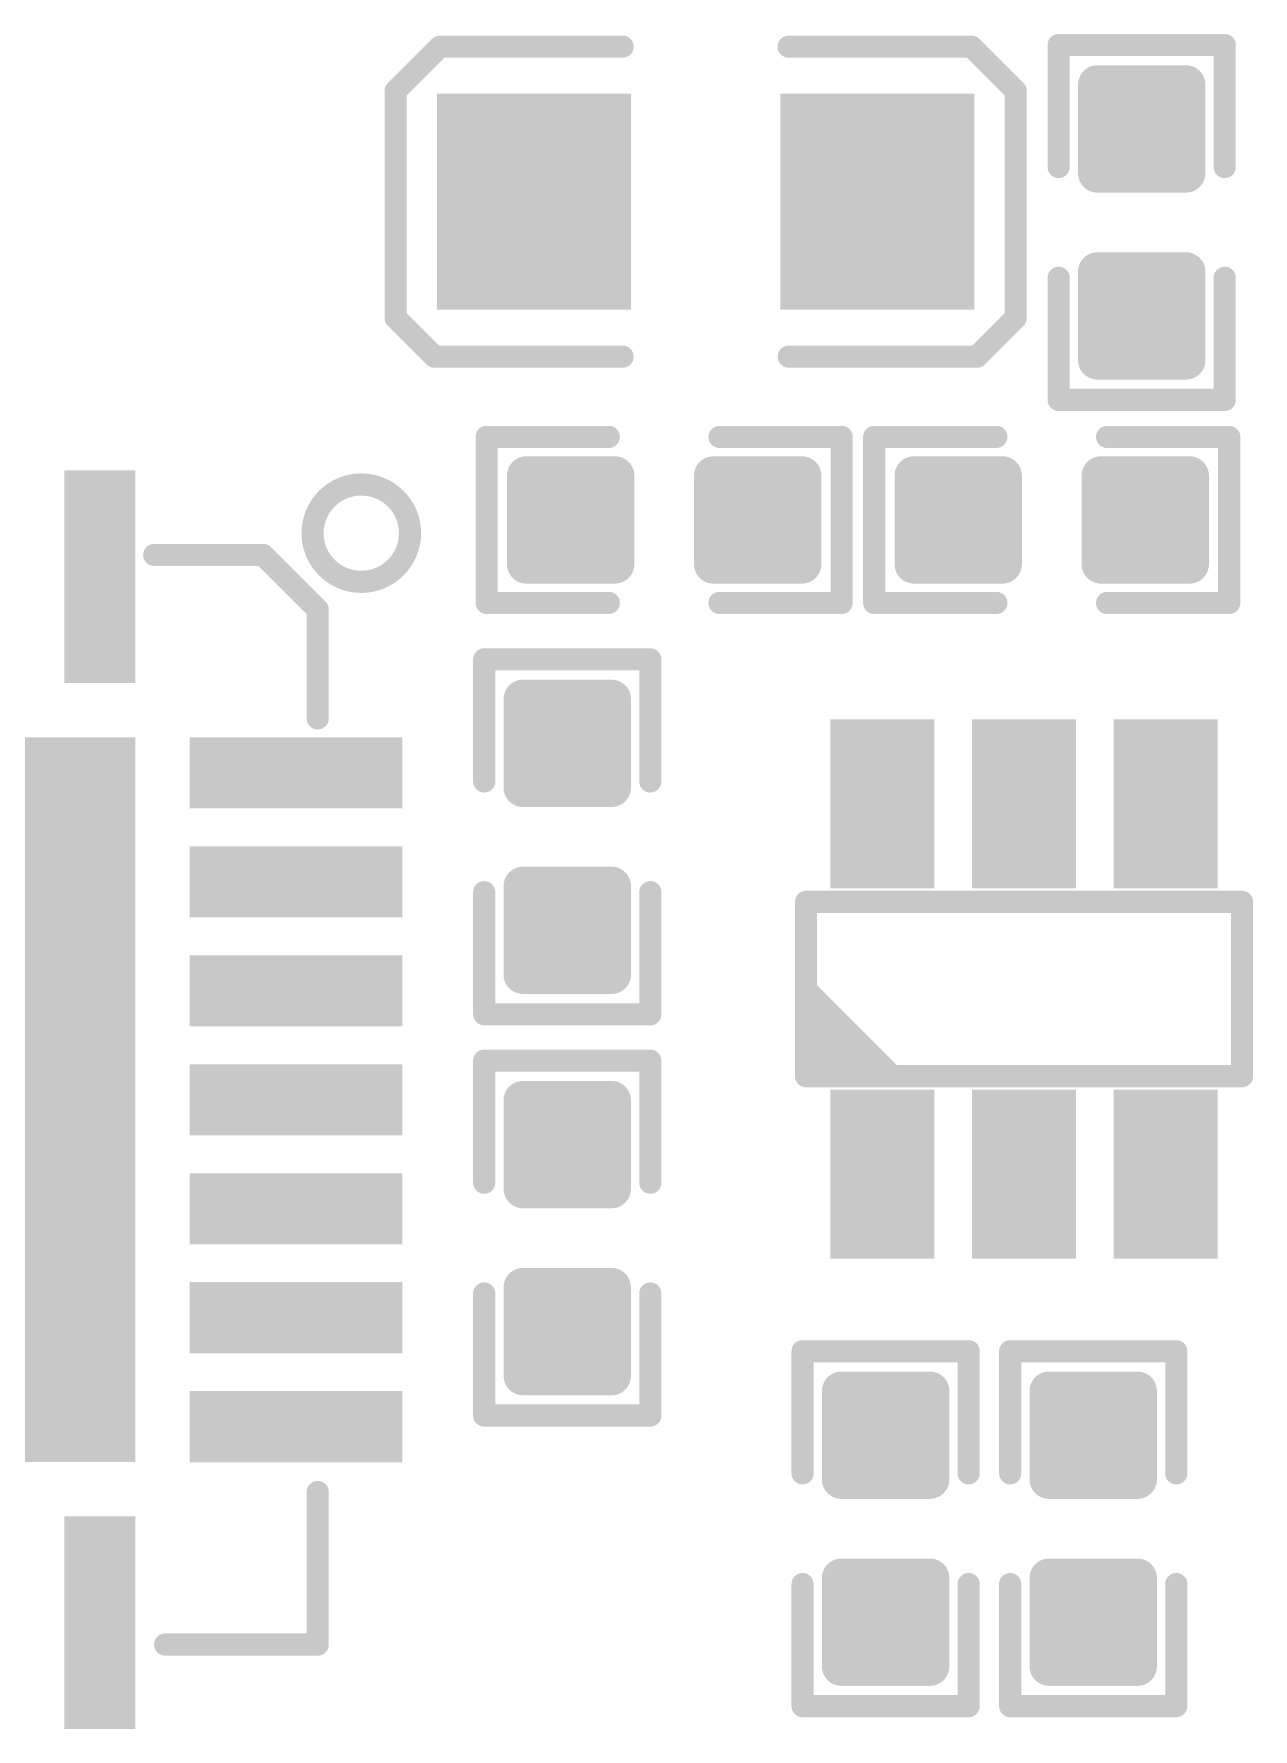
# Model space of a CAD drawing. Extents: x 17.6 to 58.9, y 21.2 to 90.7.
# Drawn here: x 41.62 to 47.22, y 42.77 to 50.55 of the extents above; entities that cross this region are included whole.
import ezdxf

# ---------------------------------------------------------------- set-up
doc = ezdxf.new("R2010")
doc.units = 0
doc.header["$MEASUREMENT"] = 0
doc.layers.get('0').update_dxf_attribs({"linetype": 'CONTINUOUS'})
doc.layers.add('SILKTOP_PHO', color=251, linetype='CONTINUOUS')

# ---------------------------------------------------------------- blocks, each defined once
blk = doc.blocks.new('ROUND_33')
at = {"const_width": 0.0508}
blk.add_lwpolyline([(-0.0254, 0, 1), (0.0254, 0, 1)], format="xyb", close=True, dxfattribs=at)
blk = doc.blocks.new('RECTANGLE_198')
blk.add_solid([(0.4445, 0.4953), (0.4445, -0.4953), (-0.4445, 0.4953), (-0.4445, -0.4953)])
blk = doc.blocks.new('RECTANGLE_200')
blk.add_solid([(0.163068, 0.48806), (0.163068, -0.48806), (-0.163068, 0.48806), (-0.163068, -0.48806)])
blk = doc.blocks.new('RECTANGLE_201')
blk.add_solid([(0.48806, 0.163068), (0.48806, -0.163068), (-0.48806, 0.163068), (-0.48806, -0.163068)])
blk = doc.blocks.new('SQUARE_202')
blk.add_solid([(1.663064, 1.663064), (1.663064, -1.663064), (-1.663064, 1.663064), (-1.663064, -1.663064)])
blk = doc.blocks.new('RECTANGLE_249')
blk.add_solid([(0.238124, 0.388112), (0.238124, -0.388112), (-0.238124, 0.388112), (-0.238124, -0.388112)])
blk = doc.blocks.new('ROUND_158')
at = {"const_width": 0.0889}
blk.add_lwpolyline([(-0.04445, 0, 1), (0.04445, 0, 1)], format="xyb", close=True, dxfattribs=at)

msp = doc.modelspace()

# ---------------------------------------------------------------- linework, layer by layer
at = {"const_width": 0.1778}
for points in [[(46.50105, 49.914556), (46.50105, 50.320956)], [(46.50105, 50.320956), (46.90745, 50.320956)], [(46.5582, 49.914556), (46.5582, 50.320956)], [(46.736, 49.914556), (46.736, 50.320956)], [(46.90745, 50.320956), (46.90745, 49.914556)], [(46.50105, 50.292), (46.90745, 50.292)], [(46.50105, 50.1142), (46.90745, 50.1142)], [(46.50105, 49.9364), (46.90745, 49.9364)], [(46.90745, 49.914556), (46.50105, 49.914556)], [(46.50105, 49.056544), (46.50105, 49.462944)], [(46.50105, 49.462944), (46.90745, 49.462944)], [(46.50105, 49.403), (46.90745, 49.403)], [(46.5582, 49.056544), (46.5582, 49.462944)], [(46.736, 49.056544), (46.736, 49.462944)], [(46.90745, 49.462944), (46.90745, 49.056544)], [(46.50105, 49.2252), (46.90745, 49.2252)], [(46.90745, 49.056544), (46.50105, 49.056544)], [(43.881294, 48.1203), (43.881294, 48.5267)], [(43.881294, 48.5267), (44.287694, 48.5267)], [(43.881294, 48.514), (44.287694, 48.514)], [(43.8912, 48.1203), (43.8912, 48.5267)], [(44.069, 48.1203), (44.069, 48.5267)], [(44.2468, 48.1203), (44.2468, 48.5267)], [(44.287694, 48.5267), (44.287694, 48.1203)], [(44.739306, 48.1203), (44.739306, 48.5267)], [(44.739306, 48.5267), (45.145706, 48.5267)], [(44.739306, 48.514), (45.145706, 48.514)], [(44.7802, 48.1203), (44.7802, 48.5267)], [(44.958, 48.1203), (44.958, 48.5267)], [(45.1358, 48.1203), (45.1358, 48.5267)], [(45.145706, 48.5267), (45.145706, 48.1203)], [(45.659294, 48.1203), (45.659294, 48.5267)], [(45.659294, 48.5267), (46.065694, 48.5267)], [(45.659294, 48.514), (46.065694, 48.514)], [(45.6692, 48.1203), (45.6692, 48.5267)], [(45.847, 48.1203), (45.847, 48.5267)], [(46.0248, 48.1203), (46.0248, 48.5267)], [(46.065694, 48.5267), (46.065694, 48.1203)], [(46.517306, 48.1203), (46.517306, 48.5267)], [(46.517306, 48.5267), (46.923706, 48.5267)], [(46.517306, 48.514), (46.923706, 48.514)], [(46.5582, 48.1203), (46.5582, 48.5267)], [(46.736, 48.1203), (46.736, 48.5267)], [(46.9138, 48.1203), (46.9138, 48.5267)], [(46.923706, 48.5267), (46.923706, 48.1203)], [(43.881294, 48.3362), (44.287694, 48.3362)], [(44.739306, 48.3362), (45.145706, 48.3362)], [(45.659294, 48.3362), (46.065694, 48.3362)], [(46.517306, 48.3362), (46.923706, 48.3362)], [(43.881294, 48.1584), (44.287694, 48.1584)], [(44.739306, 48.1584), (45.145706, 48.1584)], [(45.659294, 48.1584), (46.065694, 48.1584)], [(46.517306, 48.1584), (46.923706, 48.1584)], [(44.287694, 48.1203), (43.881294, 48.1203)], [(45.145706, 48.1203), (44.739306, 48.1203)], [(46.065694, 48.1203), (45.659294, 48.1203)], [(46.923706, 48.1203), (46.517306, 48.1203)], [(43.8658, 47.095156), (43.8658, 47.501556)], [(43.8658, 47.501556), (44.2722, 47.501556)], [(43.8658, 47.4472), (44.2722, 47.4472)], [(43.8912, 47.095156), (43.8912, 47.501556)], [(44.069, 47.095156), (44.069, 47.501556)], [(44.2468, 47.095156), (44.2468, 47.501556)], [(44.2722, 47.501556), (44.2722, 47.095156)], [(43.8658, 47.2694), (44.2722, 47.2694)], [(44.2722, 47.095156), (43.8658, 47.095156)], [(43.8658, 46.237144), (43.8658, 46.643544)], [(43.8658, 46.643544), (44.2722, 46.643544)], [(43.8912, 46.237144), (43.8912, 46.643544)], [(44.069, 46.237144), (44.069, 46.643544)], [(44.2468, 46.237144), (44.2468, 46.643544)], [(44.2722, 46.643544), (44.2722, 46.237144)], [(43.8658, 46.5582), (44.2722, 46.5582)], [(43.8658, 46.3804), (44.2722, 46.3804)], [(44.2722, 46.237144), (43.8658, 46.237144)], [(43.8658, 45.253656), (43.8658, 45.660056)], [(43.8658, 45.660056), (44.2722, 45.660056)], [(43.8912, 45.253656), (43.8912, 45.660056)], [(44.069, 45.253656), (44.069, 45.660056)], [(44.2468, 45.253656), (44.2468, 45.660056)], [(44.2722, 45.660056), (44.2722, 45.253656)], [(43.8658, 45.4914), (44.2722, 45.4914)], [(43.8658, 45.3136), (44.2722, 45.3136)], [(44.2722, 45.253656), (43.8658, 45.253656)], [(43.8658, 44.395644), (43.8658, 44.802044)], [(43.8658, 44.802044), (44.2722, 44.802044)], [(43.8912, 44.395644), (43.8912, 44.802044)], [(44.069, 44.395644), (44.069, 44.802044)], [(44.2468, 44.395644), (44.2468, 44.802044)], [(44.2722, 44.802044), (44.2722, 44.395644)], [(43.8658, 44.7802), (44.2722, 44.7802)], [(43.8658, 44.6024), (44.2722, 44.6024)], [(43.8658, 44.4246), (44.2722, 44.4246)], [(44.2722, 44.395644), (43.8658, 44.395644)], [(45.3263, 43.920156), (45.3263, 44.326556)], [(45.3263, 44.326556), (45.7327, 44.326556)], [(45.4914, 43.920156), (45.4914, 44.326556)], [(45.6692, 43.920156), (45.6692, 44.326556)], [(45.7327, 44.326556), (45.7327, 43.920156)], [(46.2788, 43.920156), (46.2788, 44.326556)], [(46.2788, 44.326556), (46.6852, 44.326556)], [(46.3804, 43.920156), (46.3804, 44.326556)], [(46.5582, 43.920156), (46.5582, 44.326556)], [(46.6852, 44.326556), (46.6852, 43.920156)], [(45.3263, 44.2468), (45.7327, 44.2468)], [(46.2788, 44.2468), (46.6852, 44.2468)], [(45.3263, 44.069), (45.7327, 44.069)], [(46.2788, 44.069), (46.6852, 44.069)], [(45.7327, 43.920156), (45.3263, 43.920156)], [(46.6852, 43.920156), (46.2788, 43.920156)], [(45.3263, 43.062144), (45.3263, 43.468544)], [(45.3263, 43.468544), (45.7327, 43.468544)], [(45.4914, 43.062144), (45.4914, 43.468544)], [(45.6692, 43.062144), (45.6692, 43.468544)], [(45.7327, 43.468544), (45.7327, 43.062144)], [(46.2788, 43.062144), (46.2788, 43.468544)], [(46.2788, 43.468544), (46.6852, 43.468544)], [(46.3804, 43.062144), (46.3804, 43.468544)], [(46.5582, 43.062144), (46.5582, 43.468544)], [(46.6852, 43.468544), (46.6852, 43.062144)], [(45.3263, 43.3578), (45.7327, 43.3578)], [(46.2788, 43.3578), (46.6852, 43.3578)], [(45.3263, 43.18), (45.7327, 43.18)], [(46.2788, 43.18), (46.6852, 43.18)], [(45.7327, 43.062144), (45.3263, 43.062144)], [(46.6852, 43.062144), (46.2788, 43.062144)]]:
    msp.add_lwpolyline(points, dxfattribs=at)
at = {"layer": 'SILKTOP_PHO', "const_width": 0.1016}
for points in [[(43.2816, 50.292), (43.4848, 50.4952)], [(43.4848, 50.4952), (44.323, 50.4952)], [(45.9232, 50.4952), (45.085, 50.4952)], [(46.1264, 50.292), (45.9232, 50.4952)], [(47.08525, 50.503074), (46.32325, 50.503074)], [(46.32325, 50.503074), (46.32325, 49.94275)], [(47.08525, 49.94275), (47.08525, 50.503074)], [(43.2816, 49.2506), (43.2816, 50.292)], [(46.1264, 49.2506), (46.1264, 50.292)], [(46.32325, 48.874426), (46.32325, 49.43475)], [(47.08525, 49.43475), (47.08525, 48.874426)], [(43.4594, 49.0728), (43.2816, 49.2506)], [(45.9486, 49.0728), (46.1264, 49.2506)], [(44.323, 49.0728), (43.4594, 49.0728)], [(45.085, 49.0728), (45.9486, 49.0728)], [(47.08525, 48.874426), (46.32325, 48.874426)], [(43.699176, 47.9425), (43.699176, 48.7045)], [(43.699176, 48.7045), (44.2595, 48.7045)], [(45.327824, 48.7045), (44.7675, 48.7045)], [(45.327824, 47.9425), (45.327824, 48.7045)], [(45.477176, 47.9425), (45.477176, 48.7045)], [(45.477176, 48.7045), (46.0375, 48.7045)], [(47.105824, 48.7045), (46.5455, 48.7045)], [(47.105824, 47.9425), (47.105824, 48.7045)], [(42.674032, 48.162972), (42.17416, 48.162972)], [(42.924222, 47.912782), (42.674032, 48.162972)], [(42.924222, 47.41291), (42.924222, 47.912782)], [(44.2595, 47.9425), (43.699176, 47.9425)], [(44.7675, 47.9425), (45.327824, 47.9425)], [(46.0375, 47.9425), (45.477176, 47.9425)], [(46.5455, 47.9425), (47.105824, 47.9425)], [(43.688, 47.12335), (43.688, 47.683674)], [(43.688, 47.683674), (44.45, 47.683674)], [(44.45, 47.683674), (44.45, 47.12335)], [(43.688, 46.61535), (43.688, 46.055026)], [(44.45, 46.055026), (44.45, 46.61535)], [(47.164498, 46.5709), (45.164502, 46.5709)], [(45.164502, 46.5709), (45.164502, 45.7708)], [(47.164498, 45.7708), (47.164498, 46.5709)], [(45.555408, 45.775626), (45.172884, 46.15815)], [(43.688, 46.055026), (44.45, 46.055026)], [(45.458634, 45.775118), (45.173646, 46.060106)], [(45.310806, 45.788072), (45.188124, 45.911008)], [(44.45, 45.842174), (43.688, 45.842174)], [(43.688, 45.842174), (43.688, 45.28185)], [(44.45, 45.28185), (44.45, 45.842174)], [(45.164502, 45.7708), (47.164498, 45.7708)], [(43.688, 44.213526), (43.688, 44.77385)], [(44.45, 44.77385), (44.45, 44.213526)], [(45.9105, 44.508674), (45.1485, 44.508674)], [(45.1485, 44.508674), (45.1485, 43.94835)], [(45.9105, 43.94835), (45.9105, 44.508674)], [(46.101, 43.94835), (46.101, 44.508674)], [(46.101, 44.508674), (46.863, 44.508674)], [(46.863, 44.508674), (46.863, 43.94835)], [(44.45, 44.213526), (43.688, 44.213526)], [(42.924222, 43.162728), (42.924222, 43.862752)], [(45.1485, 42.880026), (45.1485, 43.44035)], [(45.9105, 43.44035), (45.9105, 42.880026)], [(46.101, 43.44035), (46.101, 42.880026)], [(46.863, 42.880026), (46.863, 43.44035)], [(42.224198, 43.162728), (42.924222, 43.162728)], [(45.9105, 42.880026), (45.1485, 42.880026)], [(46.101, 42.880026), (46.863, 42.880026)]]:
    msp.add_lwpolyline(points, dxfattribs=at)
msp.add_lwpolyline([(42.9006, 48.262794, 1), (43.34764, 48.262794, 1)], format="xyb", close=True, dxfattribs=at)

# ---------------------------------------------------------------- block references
for name, p in [('ROUND_158', (46.50105, 50.320956)), ('ROUND_158', (46.5582, 50.320956)), ('ROUND_158', (46.736, 50.320956)), ('ROUND_158', (46.90745, 50.320956)), ('ROUND_158', (46.50105, 50.292)), ('ROUND_158', (46.90745, 50.292)), ('RECTANGLE_198', (43.9166, 49.784)), ('RECTANGLE_198', (45.4914, 49.784)), ('ROUND_158', (46.50105, 50.1142)), ('ROUND_158', (46.90745, 50.1142)), ('ROUND_158', (46.50105, 49.9364)), ('ROUND_158', (46.90745, 49.9364)), ('ROUND_158', (46.50105, 49.914556)), ('ROUND_158', (46.50105, 49.914556)), ('ROUND_158', (46.5582, 49.914556)), ('ROUND_158', (46.736, 49.914556)), ('ROUND_158', (46.90745, 49.914556)), ('ROUND_158', (46.50105, 49.462944)), ('ROUND_158', (46.50105, 49.403)), ('ROUND_158', (46.5582, 49.462944)), ('ROUND_158', (46.736, 49.462944)), ('ROUND_158', (46.90745, 49.462944)), ('ROUND_158', (46.90745, 49.403)), ('ROUND_158', (46.50105, 49.2252)), ('ROUND_158', (46.90745, 49.2252)), ('ROUND_158', (46.50105, 49.056544)), ('ROUND_158', (46.50105, 49.056544)), ('ROUND_158', (46.5582, 49.056544)), ('ROUND_158', (46.736, 49.056544)), ('ROUND_158', (46.90745, 49.056544)), ('RECTANGLE_200', (41.924224, 48.062896)), ('ROUND_158', (43.881294, 48.5267)), ('ROUND_158', (43.881294, 48.514)), ('ROUND_158', (43.8912, 48.5267)), ('ROUND_158', (44.069, 48.5267)), ('ROUND_158', (44.2468, 48.5267)), ('ROUND_158', (44.287694, 48.5267)), ('ROUND_158', (44.287694, 48.514)), ('ROUND_158', (44.739306, 48.5267)), ('ROUND_158', (44.739306, 48.514)), ('ROUND_158', (44.7802, 48.5267)), ('ROUND_158', (44.958, 48.5267)), ('ROUND_158', (45.1358, 48.5267)), ('ROUND_158', (45.145706, 48.5267)), ('ROUND_158', (45.145706, 48.514)), ('ROUND_158', (45.659294, 48.5267)), ('ROUND_158', (45.659294, 48.514)), ('ROUND_158', (45.6692, 48.5267)), ('ROUND_158', (45.847, 48.5267)), ('ROUND_158', (46.0248, 48.5267)), ('ROUND_158', (46.065694, 48.5267)), ('ROUND_158', (46.065694, 48.514)), ('ROUND_158', (46.517306, 48.5267)), ('ROUND_158', (46.517306, 48.514)), ('ROUND_158', (46.5582, 48.5267)), ('ROUND_158', (46.736, 48.5267)), ('ROUND_158', (46.9138, 48.5267)), ('ROUND_158', (46.923706, 48.5267)), ('ROUND_158', (46.923706, 48.514)), ('ROUND_158', (43.881294, 48.3362)), ('ROUND_158', (44.287694, 48.3362)), ('ROUND_158', (44.739306, 48.3362)), ('ROUND_158', (45.145706, 48.3362)), ('ROUND_158', (45.659294, 48.3362)), ('ROUND_158', (46.065694, 48.3362)), ('ROUND_158', (46.517306, 48.3362)), ('ROUND_158', (46.923706, 48.3362)), ('ROUND_158', (43.881294, 48.1584)), ('ROUND_158', (44.287694, 48.1584)), ('ROUND_158', (44.739306, 48.1584)), ('ROUND_158', (45.145706, 48.1584)), ('ROUND_158', (45.659294, 48.1584)), ('ROUND_158', (46.065694, 48.1584)), ('ROUND_158', (46.517306, 48.1584)), ('ROUND_158', (46.923706, 48.1584)), ('ROUND_158', (43.881294, 48.1203)), ('ROUND_158', (43.881294, 48.1203)), ('ROUND_158', (43.8912, 48.1203)), ('ROUND_158', (44.069, 48.1203)), ('ROUND_158', (44.2468, 48.1203)), ('ROUND_158', (44.287694, 48.1203)), ('ROUND_158', (44.739306, 48.1203)), ('ROUND_158', (44.739306, 48.1203)), ('ROUND_158', (44.7802, 48.1203)), ('ROUND_158', (44.958, 48.1203)), ('ROUND_158', (45.1358, 48.1203)), ('ROUND_158', (45.145706, 48.1203)), ('ROUND_158', (45.659294, 48.1203)), ('ROUND_158', (45.659294, 48.1203)), ('ROUND_158', (45.6692, 48.1203)), ('ROUND_158', (45.847, 48.1203)), ('ROUND_158', (46.0248, 48.1203)), ('ROUND_158', (46.065694, 48.1203)), ('ROUND_158', (46.517306, 48.1203)), ('ROUND_158', (46.517306, 48.1203)), ('ROUND_158', (46.5582, 48.1203)), ('ROUND_158', (46.736, 48.1203)), ('ROUND_158', (46.9138, 48.1203)), ('ROUND_158', (46.923706, 48.1203)), ('ROUND_158', (43.8658, 47.501556)), ('ROUND_158', (43.8658, 47.4472)), ('ROUND_158', (43.8912, 47.501556)), ('ROUND_158', (44.069, 47.501556)), ('ROUND_158', (44.2468, 47.501556)), ('ROUND_158', (44.2722, 47.501556)), ('ROUND_158', (44.2722, 47.4472)), ('RECTANGLE_249', (45.514514, 47.020734)), ('RECTANGLE_249', (46.1645, 47.020734)), ('RECTANGLE_249', (46.814486, 47.020734)), ('SQUARE_202', (40.4241, 45.66285)), ('RECTANGLE_201', (42.824146, 47.162974)), ('ROUND_158', (43.8658, 47.2694)), ('ROUND_158', (44.2722, 47.2694)), ('ROUND_158', (43.8658, 47.095156)), ('ROUND_158', (43.8658, 47.095156)), ('ROUND_158', (43.8912, 47.095156)), ('ROUND_158', (44.069, 47.095156)), ('ROUND_158', (44.2468, 47.095156)), ('ROUND_158', (44.2722, 47.095156)), ('RECTANGLE_201', (42.824146, 46.662848)), ('ROUND_158', (43.8658, 46.643544)), ('ROUND_158', (43.8912, 46.643544)), ('ROUND_158', (44.069, 46.643544)), ('ROUND_158', (44.2468, 46.643544)), ('ROUND_158', (44.2722, 46.643544)), ('ROUND_158', (43.8658, 46.5582)), ('ROUND_158', (44.2722, 46.5582)), ('ROUND_158', (43.8658, 46.3804)), ('ROUND_158', (44.2722, 46.3804)), ('RECTANGLE_201', (42.824146, 46.162976)), ('ROUND_158', (43.8658, 46.237144)), ('ROUND_158', (43.8658, 46.237144)), ('ROUND_158', (43.8912, 46.237144)), ('ROUND_158', (44.069, 46.237144)), ('ROUND_158', (44.2468, 46.237144)), ('ROUND_158', (44.2722, 46.237144)), ('RECTANGLE_201', (42.824146, 45.66285)), ('ROUND_158', (43.8658, 45.660056)), ('ROUND_158', (43.8912, 45.660056)), ('ROUND_158', (44.069, 45.660056)), ('ROUND_158', (44.2468, 45.660056)), ('ROUND_158', (44.2722, 45.660056)), ('RECTANGLE_249', (45.514514, 45.320966)), ('RECTANGLE_249', (46.1645, 45.320966)), ('RECTANGLE_249', (46.814486, 45.320966)), ('ROUND_158', (43.8658, 45.4914)), ('ROUND_158', (44.2722, 45.4914)), ('ROUND_158', (43.8658, 45.3136)), ('ROUND_158', (44.2722, 45.3136)), ('RECTANGLE_201', (42.824146, 45.162724)), ('ROUND_158', (43.8658, 45.253656)), ('ROUND_158', (43.8658, 45.253656)), ('ROUND_158', (43.8912, 45.253656)), ('ROUND_158', (44.069, 45.253656)), ('ROUND_158', (44.2468, 45.253656)), ('ROUND_158', (44.2722, 45.253656)), ('ROUND_158', (43.8658, 44.802044)), ('ROUND_158', (43.8912, 44.802044)), ('ROUND_158', (44.069, 44.802044)), ('ROUND_158', (44.2468, 44.802044)), ('ROUND_158', (44.2722, 44.802044)), ('RECTANGLE_201', (42.824146, 44.662852)), ('ROUND_158', (43.8658, 44.7802)), ('ROUND_158', (44.2722, 44.7802)), ('ROUND_158', (43.8658, 44.6024)), ('ROUND_158', (44.2722, 44.6024)), ('ROUND_158', (43.8658, 44.4246)), ('ROUND_158', (44.2722, 44.4246)), ('ROUND_158', (43.8658, 44.395644)), ('ROUND_158', (43.8658, 44.395644)), ('ROUND_158', (43.8912, 44.395644)), ('ROUND_158', (44.069, 44.395644)), ('ROUND_158', (44.2468, 44.395644)), ('ROUND_158', (44.2722, 44.395644)), ('ROUND_158', (45.3263, 44.326556)), ('ROUND_158', (45.4914, 44.326556)), ('ROUND_158', (45.6692, 44.326556)), ('ROUND_158', (45.7327, 44.326556)), ('ROUND_158', (46.2788, 44.326556)), ('ROUND_158', (46.3804, 44.326556)), ('ROUND_158', (46.5582, 44.326556)), ('ROUND_158', (46.6852, 44.326556)), ('RECTANGLE_201', (42.824146, 44.162726)), ('ROUND_158', (45.3263, 44.2468)), ('ROUND_158', (45.7327, 44.2468)), ('ROUND_158', (46.2788, 44.2468)), ('ROUND_158', (46.6852, 44.2468)), ('ROUND_158', (45.3263, 44.069)), ('ROUND_158', (45.7327, 44.069)), ('ROUND_158', (46.2788, 44.069)), ('ROUND_158', (46.6852, 44.069)), ('ROUND_158', (45.3263, 43.920156)), ('ROUND_158', (45.3263, 43.920156)), ('ROUND_158', (45.4914, 43.920156)), ('ROUND_158', (45.6692, 43.920156)), ('ROUND_158', (45.7327, 43.920156)), ('ROUND_158', (46.2788, 43.920156)), ('ROUND_158', (46.2788, 43.920156)), ('ROUND_158', (46.3804, 43.920156)), ('ROUND_158', (46.5582, 43.920156)), ('ROUND_158', (46.6852, 43.920156)), ('RECTANGLE_200', (41.924224, 43.262804)), ('ROUND_158', (45.3263, 43.468544)), ('ROUND_158', (45.4914, 43.468544)), ('ROUND_158', (45.6692, 43.468544)), ('ROUND_158', (45.7327, 43.468544)), ('ROUND_158', (46.2788, 43.468544)), ('ROUND_158', (46.3804, 43.468544)), ('ROUND_158', (46.5582, 43.468544)), ('ROUND_158', (46.6852, 43.468544)), ('ROUND_158', (45.3263, 43.3578)), ('ROUND_158', (45.7327, 43.3578)), ('ROUND_158', (46.2788, 43.3578)), ('ROUND_158', (46.6852, 43.3578)), ('ROUND_158', (45.3263, 43.18)), ('ROUND_158', (45.7327, 43.18)), ('ROUND_158', (46.2788, 43.18)), ('ROUND_158', (46.6852, 43.18)), ('ROUND_158', (45.3263, 43.062144)), ('ROUND_158', (45.3263, 43.062144)), ('ROUND_158', (45.4914, 43.062144)), ('ROUND_158', (45.6692, 43.062144)), ('ROUND_158', (45.7327, 43.062144)), ('ROUND_158', (46.2788, 43.062144)), ('ROUND_158', (46.2788, 43.062144)), ('ROUND_158', (46.3804, 43.062144)), ('ROUND_158', (46.5582, 43.062144)), ('ROUND_158', (46.6852, 43.062144))]:
    msp.add_blockref(name, p)
at = {"layer": 'SILKTOP_PHO'}
for p in [(43.4848, 50.4952), (44.323, 50.4952), (45.085, 50.4952), (45.9232, 50.4952), (46.32325, 50.503074), (47.08525, 50.503074), (43.2816, 50.292), (46.1264, 50.292), (46.32325, 49.94275), (47.08525, 49.94275), (46.32325, 49.43475), (47.08525, 49.43475), (43.2816, 49.2506), (46.1264, 49.2506), (43.4594, 49.0728), (44.323, 49.0728), (45.085, 49.0728), (45.9486, 49.0728), (46.32325, 48.874426), (47.08525, 48.874426), (43.699176, 48.7045), (44.2595, 48.7045), (44.7675, 48.7045), (45.327824, 48.7045), (45.477176, 48.7045), (46.0375, 48.7045), (46.5455, 48.7045), (47.105824, 48.7045), (42.17416, 48.162972), (42.674032, 48.162972), (42.924222, 47.912782), (43.699176, 47.9425), (44.2595, 47.9425), (44.7675, 47.9425), (45.327824, 47.9425), (45.477176, 47.9425), (46.0375, 47.9425), (46.5455, 47.9425), (47.105824, 47.9425), (43.688, 47.683674), (44.45, 47.683674), (42.924222, 47.41291), (43.688, 47.12335), (44.45, 47.12335), (43.688, 46.61535), (44.45, 46.61535), (45.164502, 46.5709), (47.164498, 46.5709), (45.172884, 46.15815), (43.688, 46.055026), (44.45, 46.055026), (45.173646, 46.060106), (45.188124, 45.911008), (43.688, 45.842174), (44.45, 45.842174), (45.164502, 45.7708), (45.164502, 45.7708), (45.310806, 45.788072), (45.458634, 45.775118), (45.555408, 45.775626), (47.164498, 45.7708), (43.688, 45.28185), (44.45, 45.28185), (43.688, 44.77385), (44.45, 44.77385), (45.1485, 44.508674), (45.9105, 44.508674), (46.101, 44.508674), (46.863, 44.508674), (43.688, 44.213526), (44.45, 44.213526), (45.1485, 43.94835), (45.9105, 43.94835), (46.101, 43.94835), (46.863, 43.94835), (42.924222, 43.862752), (45.1485, 43.44035), (45.9105, 43.44035), (46.101, 43.44035), (46.863, 43.44035), (42.224198, 43.162728), (42.924222, 43.162728), (45.1485, 42.880026), (45.9105, 42.880026), (46.101, 42.880026), (46.863, 42.880026)]:
    msp.add_blockref('ROUND_33', p, dxfattribs=at)

doc.saveas('drawing.dxf')
